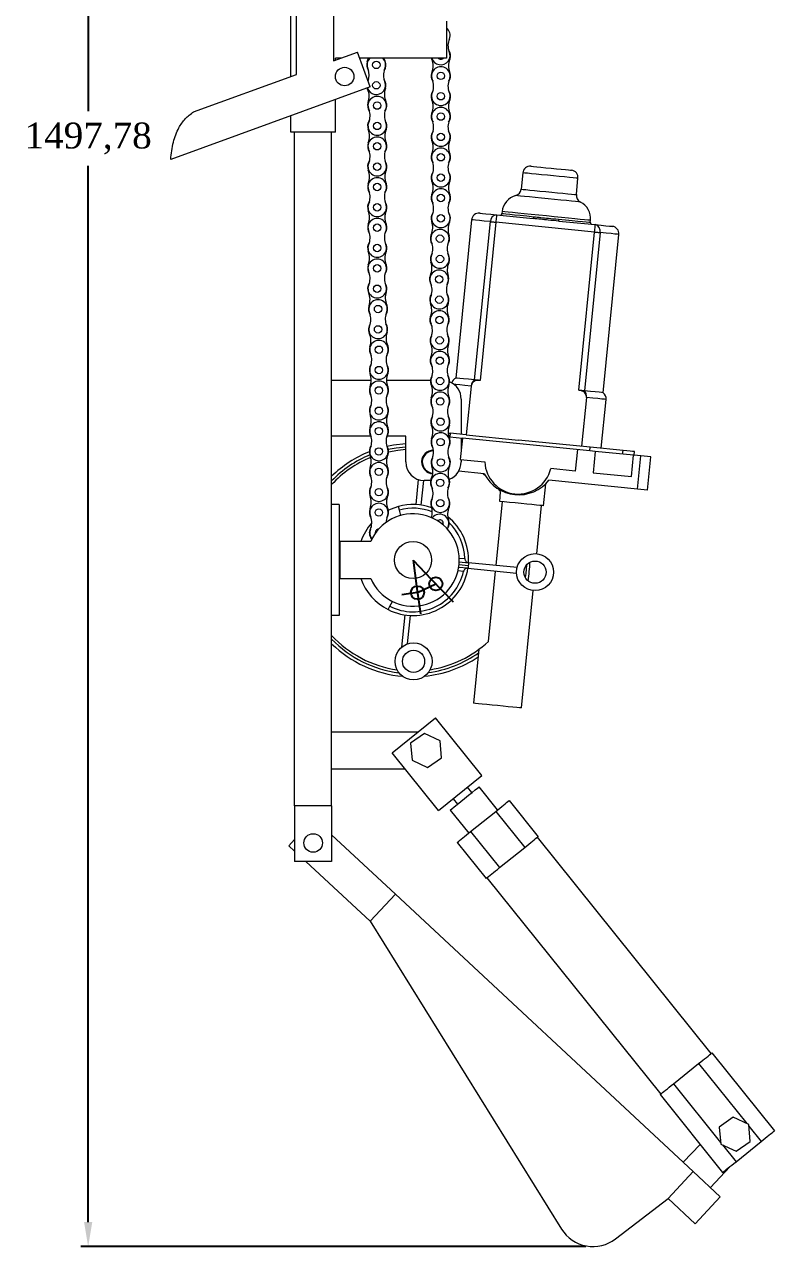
# Model space of a CAD drawing. Header units: millimetres. Extents: x -250 to 3947, y -1468 to 870.
# Drawn here: x 420.9 to 522.3, y 447.9 to 613.1 of the extents above; entities that cross this region are included whole.
import ezdxf

# ---------------------------------------------------------------- set-up
doc = ezdxf.new("R2010")
doc.units = ezdxf.units.MM
doc.header["$PDSIZE"] = -1
doc.linetypes.add('CENTERX2', pattern=[20.32, 12.7, -2.54, 2.54, -2.54])
doc.styles.get("Standard").update_dxf_attribs({"font": 'times_0.ttf'})
doc.dimstyles.new('ISO-25', dxfattribs={"dimtxt": 2.5, "dimasz": 2.5, "dimexe": 1.25, "dimexo": 0.625, "dimtad": 1, "dimtxsty": 'Standard', "dimcen": 2.5, "dimadec": 0, "dimazin": 0, "dimtfac": 1, "dimtmove": 0, "dimatfit": 3, "dimfxl": 1, "dimarcsym": 0})

# ---------------------------------------------------------------- blocks, each defined once
blk = doc.blocks.new('*D8')
at = {"color": 0, "lineweight": -2}
for p, q in [((456.42, 747.41), (428.51, 747.41)), ((429.51, 744.11), (429.51, 601.34)), ((429.51, 451.16), (429.51, 593.93)), ((496.75, 447.86), (428.51, 447.86))]:
    blk.add_line(p, q, dxfattribs=at)
at = {"color": 0}
for points in [[(428.96, 744.11), (430.06, 744.11), (429.51, 747.41)], [(428.96, 451.16), (430.06, 451.16), (429.51, 447.86)]]:
    blk.add_solid(points, dxfattribs=at)
at = {"layer": 'Defpoints', "color": 0}
for p in [(429.51, 747.41), (457.42, 747.41), (497.75, 447.86)]:
    blk.add_point(p, dxfattribs=at)
at = {"color": 0, "insert": (429.51, 597.63), "char_height": 3.5, "attachment_point": 5}
blk.add_mtext('1497,78', dxfattribs=at)

msp = doc.modelspace()

# ---------------------------------------------------------------- linework, layer by layer
at = {"color": 7, "linetype": 'Continuous', "lineweight": 15}
for p, q in [((456.9154, 606.0334), (456.9154, 623.5118)), ((457.6654, 606.3064), (457.6654, 618.8064)), ((462.6654, 618.8064), (462.6654, 608.1263)), ((477.9154, 613.5118), (477.9154, 608.5118)), ((462.6654, 608.1263), (465.9271, 609.3134)), ((463.7246, 608.5118), (462.9154, 608.5118)), ((462.9154, 608.2173), (462.9154, 608.5118)), ((467.6372, 604.615), (465.9271, 609.3134)), ((477.9154, 608.5118), (466.2189, 608.5118)), ((475.961, 608.3585), (475.91, 608.5118)), ((443.7454, 601.2399), (457.6654, 606.3064)), ((467.4003, 605.5893), (467.3252, 605.4722)), ((467.6372, 604.615), (440.6654, 594.798)), ((467.2093, 604.4592), (467.2712, 604.2932)), ((462.9154, 598.5118), (462.9154, 602.8964)), ((456.9154, 598.5118), (456.9154, 600.7125)), ((462.9154, 598.5118), (456.9154, 598.5118)), ((457.4154, 507.4115), (457.4154, 598.5118)), ((462.4154, 507.4115), (462.4154, 598.5118)), ((488.2373, 592.9958), (488.0175, 590.7885)), ((495.4805, 590.0451), (495.7004, 592.2525)), ((481.3243, 586.6497), (479.1935, 565.2556)), ((484.699, 587.3186), (489.6328, 586.8272)), ((485.4545, 587.7584), (485.4285, 587.4971)), ((493.1156, 586.4803), (498.0494, 585.9889)), ((497.3694, 586.3078), (497.3955, 586.5691)), ((481.7273, 565.0032), (483.8582, 586.3974)), ((484.5999, 586.3235), (482.469, 564.9293)), ((497.9503, 584.9938), (484.5999, 586.3235)), ((495.8194, 563.5996), (497.9503, 584.9938)), ((498.692, 584.9199), (496.5611, 563.5258)), ((499.095, 563.2734), (501.2259, 584.6675)), ((467.7676, 564.9115), (462.4154, 564.9115)), ((475.7623, 564.9115), (469.8349, 564.9115)), ((481.2707, 564.1784), (480.6132, 557.5771)), ((479.9154, 562.4115), (479.9154, 557.6466)), ((496.8461, 562.6271), (496.1886, 556.0258)), ((498.8492, 555.7608), (499.5067, 562.3621)), ((467.6905, 557.4115), (462.4154, 557.4115)), ((472.4154, 557.4115), (469.912, 557.4115)), ((472.4154, 553.9115), (472.4154, 557.4115)), ((478.4502, 557.7925), (478.4007, 557.295)), ((478.4007, 557.295), (480.0841, 557.1273)), ((480.6127, 557.5771), (478.4502, 557.7925)), ((480.0841, 557.1273), (479.7964, 554.2385)), ((479.9154, 557.1441), (479.9154, 555.4335)), ((487.8539, 556.3534), (480.0841, 557.1273)), ((480.6132, 557.5771), (487.6547, 556.8757)), ((497.3567, 555.9094), (487.6547, 556.8757)), ((497.3072, 555.4119), (487.8539, 556.3534)), ((495.6238, 555.5795), (495.3361, 552.6908)), ((497.3072, 555.4119), (497.3567, 555.9094)), ((498.0453, 555.3383), (497.3072, 555.4119)), ((501.7859, 555.4683), (497.3567, 555.9094)), ((498.0453, 555.3383), (497.7576, 552.4496)), ((503.2153, 554.8234), (498.0453, 555.3383)), ((501.7363, 554.9707), (501.7859, 555.4683)), ((503.2775, 554.8172), (503.327, 555.3148)), ((479.7964, 554.2385), (483.1104, 553.9084)), ((479.9154, 554.2267), (479.9154, 553.9115)), ((502.9276, 551.9346), (503.2153, 554.8234)), ((504.1745, 554.7279), (503.2775, 554.8172)), ((503.7285, 550.25), (504.1745, 554.7279)), ((503.7565, 550.2472), (504.2025, 554.7251)), ((504.2025, 554.7251), (504.1745, 554.7279)), ((505.554, 554.5905), (504.2025, 554.7251)), ((505.108, 550.1126), (505.554, 554.5905)), ((483.0337, 552.3113), (479.577, 552.6556)), ((495.3361, 552.6908), (492.022, 553.0208)), ((497.7576, 552.4496), (502.9276, 551.9346)), ((474.1224, 551.5406), (473.7846, 548.1498)), ((474.5309, 548.0754), (474.8633, 551.4121)), ((475.8076, 551.4115), (474.9154, 551.4115)), ((491.0412, 547.9964), (491.3354, 550.9499)), ((503.7285, 550.25), (491.7822, 551.4399)), ((503.7565, 550.2472), (503.7285, 550.25)), ((505.108, 550.1126), (503.7565, 550.2472)), ((484.6324, 539.9185), (485.492, 548.5491)), ((485.121, 548.5861), (485.2495, 549.8759)), ((463.4154, 548.1589), (462.4154, 548.1589)), ((463.4154, 548.1589), (463.4154, 533.1589)), ((471.5754, 547.4127), (471.444, 547.8951)), ((471.7726, 546.6891), (471.5754, 547.4127)), ((490.1434, 541.5051), (490.7924, 548.0211)), ((467.6872, 543.1589), (463.4986, 543.1589)), ((463.4986, 543.1589), (463.4986, 538.1589)), ((479.6606, 540.4137), (480.9063, 540.2896)), ((487.4733, 539.6356), (480.9063, 540.2896)), ((480.8319, 539.5433), (479.5862, 539.6674)), ((479.6346, 540.0394), (480.8785, 539.9155)), ((480.8319, 539.5433), (487.3989, 538.8892)), ((483.6102, 529.6559), (484.5581, 539.1722)), ((463.4986, 538.1589), (467.6872, 538.1589)), ((488.0669, 520.6566), (489.6479, 536.5297)), ((470.0554, 533.9536), (470.2794, 534.4006)), ((470.2794, 534.4006), (470.6154, 535.0711)), ((463.4154, 533.1589), (462.4154, 533.1589)), ((472.2998, 533.2423), (471.864, 528.8671)), ((472.6632, 529.3228), (473.0461, 533.168)), ((482.3251, 528.5917), (481.5989, 521.3008)), ((470.6052, 514.6071), (476.4507, 519.3061)), ((482.716, 511.5121), (476.4507, 519.3061)), ((462.4154, 517.4115), (474.0939, 517.4115)), ((474.9732, 517.2124), (473.08, 515.8898)), ((477.0651, 516.2341), (474.9732, 517.2124)), ((473.08, 515.8898), (473.2787, 513.589)), ((477.2639, 513.9332), (477.0651, 516.2341)), ((476.8705, 506.8131), (470.6052, 514.6071)), ((475.3706, 512.6107), (477.2639, 513.9332)), ((462.4154, 512.4115), (472.3702, 512.4115)), ((473.2787, 513.589), (475.3706, 512.6107)), ((476.8705, 506.8131), (482.716, 511.5121)), ((481.3562, 509.2134), (480.7675, 509.9458)), ((484.8365, 506.8789), (482.3304, 509.9965)), ((462.4154, 507.4115), (457.4154, 507.4115)), ((457.4154, 507.4115), (457.4154, 499.9115)), ((462.4154, 507.4115), (462.4154, 499.9115)), ((478.819, 508.3794), (479.4077, 507.6471)), ((486.3953, 508.132), (490.3111, 503.2607)), ((478.4334, 506.8639), (480.9395, 503.7463)), ((481.1894, 503.9472), (484.5867, 506.6781)), ((484.5867, 506.6781), (488.5025, 501.8068)), ((481.1894, 503.9472), (485.1052, 499.0759)), ((457.4154, 502.8747), (456.6417, 502.044)), ((462.4154, 503.4995), (471.0264, 495.4804)), ((479.3807, 502.4932), (483.2965, 497.622)), ((513.7084, 473.9549), (490.2137, 503.1824)), ((456.6417, 502.044), (457.4154, 501.3235)), ((485.1052, 499.0759), (488.5025, 501.8068)), ((462.4154, 499.9115), (457.4154, 499.9115)), ((458.9316, 499.9115), (467.6189, 491.8214)), ((483.3939, 497.7003), (506.8887, 468.4728)), ((471.0264, 495.4804), (467.6189, 491.8214)), ((511.2761, 457.9975), (471.0264, 495.4804)), ((467.6189, 491.8214), (493.4812, 450.2164)), ((508.5999, 469.8483), (511.9972, 472.5793)), ((511.9972, 472.5793), (518.5139, 464.4726)), ((513.8058, 474.0332), (522.2639, 463.5113)), ((508.5999, 469.8483), (514.9646, 461.9306)), ((506.7912, 468.3945), (515.2493, 457.8726)), ((516.6783, 465.331), (514.7851, 464.0084)), ((518.7703, 464.3526), (516.6783, 465.331)), ((518.969, 462.0518), (518.7703, 464.3526)), ((514.7851, 464.0084), (514.9838, 461.7076)), ((518.7895, 464.1296), (520.4553, 462.0574)), ((512.1956, 461.6714), (509.9362, 459.2453)), ((514.9838, 461.7076), (517.0758, 460.7293)), ((515.2402, 461.5877), (517.058, 459.3264)), ((517.058, 459.3264), (520.4553, 462.0574)), ((517.0758, 460.7293), (518.969, 462.0518)), ((511.2761, 457.9975), (507.8686, 454.3385)), ((514.9352, 454.59), (511.2761, 457.9975)), ((516.2074, 458.6427), (513.5953, 455.8378)), ((500.7727, 448.8902), (507.8686, 454.3385)), ((511.5276, 450.9309), (507.8686, 454.3385)), ((514.9352, 454.59), (511.5276, 450.9309))]:
    msp.add_line(p, q, dxfattribs=at)
at = {"color": 7, "linetype": 'CENTERX2'}
for p, q in [((473.4154, 540.6589), (473.8936, 537.1376)), ((473.4154, 540.6589), (475.872, 538.0912)), ((473.8936, 537.1376), (474.403, 533.3863)), ((474.0147, 536.2458), (476.4941, 537.4409)), ((475.872, 538.0912), (478.8156, 535.0144)), ((474.0147, 536.2458), (471.8839, 535.9565))]:
    msp.add_line(p, q, dxfattribs=at)
at = {"color": 8, "linetype": 'Continuous', "lineweight": 15}
for p, q in [((479.6601, 540.9162), (480.413, 540.8412)), ((480.2396, 539.0999), (479.4866, 539.1748))]:
    msp.add_line(p, q, dxfattribs=at)
at = {"color": 7, "linetype": 'Continuous', "lineweight": 15, "flags": 128}
for points in [[(469.6395, 608.1163), (469.5556, 608.3278), (469.5009, 608.5118)], [(489.3315, 593.8918), (489.4248, 593.8825), (489.6981, 593.8553), (490.133, 593.812), (490.6997, 593.7555), (491.3597, 593.6898), (492.068, 593.6193), (492.7762, 593.5487), (493.4362, 593.483), (494.0029, 593.4265), (494.4378, 593.3832), (494.7112, 593.356), (494.8044, 593.3467)], [(482.4185, 587.5457), (482.5137, 587.5362), (482.7973, 587.508), (483.2633, 587.4616), (483.9017, 587.398), (484.699, 587.3186)], [(484.699, 587.3186), (484.6971, 587.2994), (484.6915, 587.2428), (484.6823, 587.1509), (484.67, 587.0271), (484.655, 586.8763), (484.6378, 586.7043), (484.6193, 586.5176), (484.5999, 586.3235)], [(489.6328, 586.8272), (489.6469, 586.8306), (489.6614, 586.8434), (489.6757, 586.8652), (489.6893, 586.8951), (489.7017, 586.9319), (489.7125, 586.9743), (489.7211, 587.0206), (489.7273, 587.069)], [(493.0707, 586.736), (493.0672, 586.6873), (493.0665, 586.6403), (493.0687, 586.5966), (493.0736, 586.558), (493.0811, 586.526), (493.0908, 586.5019), (493.1025, 586.4864), (493.1156, 586.4803)], [(483.8582, 586.3974), (483.9319, 586.39), (484.013, 586.3819), (484.1006, 586.3732), (484.1937, 586.364), (484.2912, 586.3542), (484.3922, 586.3442), (484.4955, 586.3339), (484.5999, 586.3235)], [(497.9503, 584.9938), (497.9696, 585.1879), (497.9882, 585.3746), (498.0053, 585.5466), (498.0204, 585.6974), (498.0327, 585.8211), (498.0418, 585.9131), (498.0475, 585.9697), (498.0494, 585.9889)], [(497.9503, 584.9938), (498.0547, 584.9834), (498.158, 584.9731), (498.2589, 584.963), (498.3565, 584.9533), (498.4496, 584.9441), (498.5372, 584.9353), (498.6182, 584.9272), (498.692, 584.9199)], [(498.0494, 585.9889), (498.8467, 585.9094), (499.4851, 585.8459), (499.9511, 585.7995), (500.2347, 585.7712), (500.3299, 585.7617)], [(481.7273, 565.0032), (480.915, 565.0841), (480.2472, 565.1506), (479.7358, 565.2016), (479.3899, 565.236), (479.2153, 565.2534), (479.1935, 565.2556)], [(482.469, 564.9293), (482.3646, 564.9397), (482.2613, 564.95), (482.1604, 564.9601), (482.0628, 564.9698), (481.9697, 564.9791), (481.8821, 564.9878), (481.8011, 564.9959), (481.7273, 565.0032)], [(496.5611, 563.5258), (496.4874, 563.5331), (496.4063, 563.5412), (496.3187, 563.5499), (496.2256, 563.5592), (496.1281, 563.5689), (496.0271, 563.5789), (495.9238, 563.5892), (495.8194, 563.5996)], [(499.095, 563.2734), (499.0731, 563.2756), (498.8986, 563.293), (498.5526, 563.3274), (498.0412, 563.3783), (497.3735, 563.4448), (496.5611, 563.5258)], [(478.1634, 557.8211), (478.1738, 557.82), (478.2599, 557.8115), (478.3532, 557.8022), (478.4502, 557.7925)], [(478.4007, 557.295), (478.3036, 557.3046), (478.261, 557.3089)], [(469.891, 556.0459), (470.7522, 556.2181), (472.4154, 556.4127)], [(470.0653, 555.6409), (471.1092, 555.8366), (472.4154, 555.9783)], [(470.1003, 555.288), (471.3734, 555.5192), (472.4154, 555.6255)], [(503.327, 555.3148), (503.2745, 555.32), (503.0752, 555.3398), (502.7422, 555.373), (502.3011, 555.4169), (501.7859, 555.4683)], [(491.0412, 547.9964), (491.031, 547.9974), (490.8822, 548.0122), (490.5628, 548.044), (490.0894, 548.0912), (489.4861, 548.1513), (488.784, 548.2212), (488.0191, 548.2974), (487.2304, 548.3759), (486.4587, 548.4528), (485.7433, 548.5241), (485.121, 548.5861)], [(471.444, 547.8951), (470.3113, 547.4863), (470.0237, 547.3482)], [(476.6831, 545.9866), (476.7951, 546.0577), (476.9848, 546.1035)], [(467.6839, 543.6726), (467.7907, 543.4716), (467.8115, 543.4263)], [(478.0727, 544.8268), (478.0826, 544.8725), (478.1405, 545.0814)], [(488.7527, 539.9889), (488.6608, 538.8533), (488.5836, 538.2905)], [(484.8329, 520.9787), (484.0871, 521.0529), (483.3815, 521.1232), (482.7541, 521.1857), (482.2388, 521.237), (481.8634, 521.2744), (481.648, 521.2959), (481.5989, 521.3008)], [(488.0669, 520.6566), (488.0178, 520.6615), (487.8024, 520.6829), (487.427, 520.7203), (486.9117, 520.7716), (486.2843, 520.8341), (485.5787, 520.9044), (484.8329, 520.9787)], [(480.3819, 508.4302), (480.9076, 508.8528), (481.3943, 509.2441), (481.806, 509.5749), (482.112, 509.8209), (482.2897, 509.9638), (482.3304, 509.9965)], [(478.4334, 506.8639), (478.4742, 506.8967), (478.6519, 507.0395), (478.9579, 507.2855), (479.3695, 507.6164), (479.8562, 508.0076), (480.3819, 508.4302)], [(484.5867, 506.6781), (484.8736, 506.9087), (485.1467, 507.1282), (485.4039, 507.335), (485.6436, 507.5277), (485.8641, 507.705), (486.0638, 507.8654), (486.2413, 508.0081), (486.3953, 508.132)], [(479.3807, 502.4932), (479.5348, 502.6171), (479.7123, 502.7598), (479.912, 502.9203), (480.1324, 503.0975), (480.3721, 503.2902), (480.6294, 503.497), (480.9025, 503.7165), (481.1894, 503.9472)], [(488.5025, 501.8068), (488.7894, 502.0375), (489.0624, 502.257), (489.3197, 502.4638), (489.5594, 502.6565), (489.7799, 502.8337), (489.9796, 502.9942), (490.157, 503.1369), (490.3111, 503.2607)], [(483.2965, 497.622), (483.4506, 497.7459), (483.6281, 497.8885), (483.8278, 498.0491), (484.0482, 498.2263), (484.2879, 498.4189), (484.5452, 498.6258), (484.8182, 498.8453), (485.1052, 499.0759)], [(511.9972, 472.5793), (512.2841, 472.81), (512.5572, 473.0294), (512.8144, 473.2362), (513.0541, 473.4289), (513.2746, 473.6062), (513.4743, 473.7667), (513.6518, 473.9093), (513.8058, 474.0332)], [(506.7912, 468.3945), (506.9453, 468.5183), (507.1228, 468.661), (507.3225, 468.8215), (507.5429, 468.9987), (507.7826, 469.1914), (508.0399, 469.3982), (508.313, 469.6177), (508.5999, 469.8483)], [(520.4553, 462.0574), (520.7422, 462.288), (521.0153, 462.5075), (521.2725, 462.7143), (521.5122, 462.907), (521.7327, 463.0842), (521.9323, 463.2447), (522.1099, 463.3874), (522.2639, 463.5113)], [(515.2493, 457.8726), (515.4034, 457.9964), (515.5809, 458.1391), (515.7806, 458.2996), (516.001, 458.4768), (516.2407, 458.6695), (516.498, 458.8763), (516.771, 459.0958), (517.058, 459.3264)]]:
    msp.add_lwpolyline(points, dxfattribs=at)
at = {"color": 8, "linetype": 'Continuous', "lineweight": 15, "flags": 128}
for points in [[(495.7004, 592.2525), (495.6512, 592.2574), (495.4354, 592.2789), (495.0574, 592.3166), (494.535, 592.3686), (493.8927, 592.4326), (493.1604, 592.5055), (492.3723, 592.584), (491.5654, 592.6644), (490.7774, 592.7428), (490.0451, 592.8158), (489.4027, 592.8798), (488.8803, 592.9318), (488.5024, 592.9694), (488.2865, 592.9909), (488.2373, 592.9958)], [(491.6564, 589.4873), (490.7765, 589.575), (489.9326, 589.659), (489.1593, 589.7361), (488.4882, 589.8029), (487.9468, 589.8568), (487.5573, 589.8956), (487.3356, 589.9177), (487.2852, 589.9227)], [(488.0175, 590.7885), (488.0666, 590.7836), (488.2825, 590.7621), (488.6605, 590.7244), (489.1828, 590.6724), (489.8252, 590.6084), (490.5575, 590.5355), (491.3456, 590.457), (492.1525, 590.3766), (492.9405, 590.2981), (493.6728, 590.2252), (494.3152, 590.1612), (494.8376, 590.1092), (495.2155, 590.0715), (495.4314, 590.05), (495.4805, 590.0451)], [(496.0277, 589.052), (495.9773, 589.057), (495.7556, 589.0791), (495.3661, 589.1179), (494.8247, 589.1718), (494.1536, 589.2386), (493.3803, 589.3156), (492.5364, 589.3997), (491.6564, 589.4873)], [(483.8582, 586.3974), (483.0458, 586.4783), (482.3781, 586.5448), (481.8667, 586.5957), (481.5207, 586.6302), (481.3462, 586.6476), (481.3243, 586.6497)], [(485.4285, 587.4971), (485.4505, 587.495), (485.6252, 587.4776), (485.9696, 587.4433), (486.4734, 587.3931), (487.1219, 587.3285), (487.896, 587.2514), (488.7731, 587.164), (489.7273, 587.069)], [(497.3955, 586.5691), (497.3048, 586.5781), (497.0354, 586.6049), (496.5956, 586.6487), (495.9986, 586.7082), (495.2627, 586.7815), (494.4102, 586.8664), (493.467, 586.9603), (492.4618, 587.0605), (491.425, 587.1637), (490.3882, 587.267), (489.383, 587.3671), (488.4398, 587.4611), (487.5873, 587.546), (486.8514, 587.6193), (486.2544, 587.6787), (485.8146, 587.7225), (485.5452, 587.7493), (485.4545, 587.7584), (485.4545, 587.7584)], [(493.0707, 586.736), (494.0249, 586.6409), (494.9019, 586.5536), (495.6761, 586.4765), (496.3246, 586.4119), (496.8284, 586.3617), (497.1727, 586.3274), (497.3475, 586.31), (497.3694, 586.3078)], [(501.2259, 584.6675), (501.204, 584.6697), (501.0294, 584.6871), (500.6835, 584.7215), (500.1721, 584.7725), (499.5044, 584.839), (498.692, 584.9199)], [(481.2707, 564.1784), (480.4177, 564.2634), (479.7165, 564.3332), (479.1796, 564.3867), (478.9131, 564.4132)], [(499.5067, 562.3621), (499.4837, 562.3644), (499.3004, 562.3826), (498.9372, 562.4188), (498.4002, 562.4723), (497.6991, 562.5421), (496.8461, 562.6271)]]:
    msp.add_lwpolyline(points, dxfattribs=at)
at = {"color": 7, "linetype": 'Continuous', "lineweight": 15}
for centre, radius in [((468.4554, 607.5797), 0.5), ((464.1654, 606.0118), 1.25), ((477.1666, 606.0949), 0.5), ((468.4554, 604.8297), 0.5), ((477.1666, 603.3449), 0.5), ((468.5707, 602.0822), 0.5), ((468.5707, 599.3322), 0.5), ((477.1666, 600.5949), 0.5), ((477.1666, 597.8449), 0.5), ((468.5707, 596.5822), 0.5), ((477.1666, 595.0949), 0.5), ((468.5707, 593.8322), 0.5), ((468.5707, 591.0822), 0.5), ((477.1666, 592.3449), 0.5), ((477.1666, 589.5949), 0.5), ((468.5707, 588.3322), 0.5), ((477.1666, 586.8449), 0.5), ((468.5707, 585.5822), 0.5), ((468.5707, 582.8322), 0.5), ((477.0513, 584.0974), 0.5), ((477.0513, 581.3474), 0.5), ((468.5707, 580.0822), 0.5), ((476.936, 578.5998), 0.5), ((468.5707, 577.3322), 0.5), ((468.686, 574.5846), 0.5), ((476.961, 575.8499), 0.5), ((476.9859, 573.1), 0.5), ((468.686, 571.8346), 0.5), ((477.0109, 570.3501), 0.5), ((468.8013, 569.087), 0.5), ((468.8013, 566.337), 0.5), ((477.0359, 567.6002), 0.5), ((477.0608, 564.8503), 0.5), ((468.8013, 563.587), 0.5), ((477.0858, 562.1005), 0.5), ((468.8013, 560.837), 0.5), ((468.8013, 558.087), 0.5), ((477.1108, 559.3506), 0.5), ((477.1357, 556.6007), 0.5), ((468.8013, 555.337), 0.5), ((477.1607, 553.8508), 0.5), ((468.8013, 552.587), 0.5), ((468.8013, 549.837), 0.5), ((477.0703, 551.1023), 0.5), ((477.0953, 548.3524), 0.5), ((468.8013, 547.087), 0.5), ((473.4154, 540.6589), 2.5078), ((489.8957, 539.0174), 2.5), ((489.8957, 539.0174), 1.5), ((473.481, 526.9604), 2.5), ((473.481, 526.9604), 1.5), ((459.9154, 502.4115), 1.25)]:
    msp.add_circle(centre, radius, dxfattribs=at)
at = {"color": 7, "linetype": 'Continuous'}
for centre in [(474.0147, 536.2458), (476.4941, 537.4409)]:
    msp.add_circle(centre, 0.9, dxfattribs=at)
at = {"color": 7, "linetype": 'Continuous', "lineweight": 15}
for centre, radius, start, end in [((477.1666, 611.5949), 1.25, 336.98112, 53.200932), ((480.4186, 610.2133), 2.2833, 156.98112, 200.524828), ((477.1666, 608.8449), 1.3, 338.028234, 36.198881), ((468.4554, 607.5797), 1.3, 160.431153, 216.198881), ((468.4554, 607.5797), 1.25, 131.787592, 207.015218), ((464.9926, 608.8106), 2.375, 340.431153, 352.770573), ((468.4554, 607.5797), 1.25, 332.984782, 48.212408), ((468.4554, 607.5797), 1.3, 323.801119, 24.374685), ((473.7585, 607.4699), 2.375, 338.028234, 21.971766), ((477.1666, 608.8449), 1.25, 195.458415, 27.015218), ((477.1666, 608.8449), 0.5, 221.785769, 270), ((477.1666, 608.8449), 0.5, 270, 318.214231), ((480.5747, 607.4699), 2.375, 158.028234, 201.971766), ((465.2034, 606.2114), 2.2833, 339.685868, 20.524828), ((471.7074, 606.2114), 2.2833, 159.475172, 203.01888), ((477.1666, 606.0949), 1.3, 158.028234, 215.749399), ((477.1666, 606.0949), 1.25, 336.98112, 203.01888), ((477.1666, 606.0949), 1.3, 324.250601, 21.971766), ((468.4554, 604.8297), 1.25, 196.422234, 23.01888), ((468.4554, 604.8297), 1.3, 340.431153, 35.749399), ((473.9146, 604.7133), 2.2833, 339.475172, 23.01888), ((480.4186, 604.7133), 2.2833, 156.98112, 200.524828), ((465.1079, 603.3131), 2.375, 340.431153, 24.374685), ((468.5707, 602.0822), 1.25, 332.984782, 207.015218), ((471.9181, 603.5988), 2.375, 160.431153, 204.374685), ((477.1666, 603.3449), 1.3, 143.801119, 201.971766), ((477.1666, 603.3449), 1.25, 152.984782, 27.015218), ((477.1666, 603.3449), 1.3, 338.028234, 36.198882), ((468.5707, 602.0822), 1.3, 160.431153, 216.198881), ((465.3187, 600.7138), 2.2833, 336.98112, 20.524828), ((471.8227, 600.7138), 2.2833, 159.475172, 203.01888), ((468.5707, 602.0822), 1.3, 323.801118, 24.374685), ((477.1666, 600.5949), 1.25, 336.98112, 203.01888), ((473.7585, 601.9699), 2.375, 338.028234, 21.971766), ((480.5747, 601.9699), 2.375, 158.028234, 201.971766), ((468.5707, 599.3322), 1.3, 144.250601, 201.971766), ((468.5707, 599.3322), 1.25, 156.98112, 23.01888), ((468.5707, 599.3322), 1.3, 338.028234, 35.749399), ((477.1666, 600.5949), 1.3, 158.028234, 215.749399), ((473.9146, 599.2133), 2.2833, 339.475172, 23.01888), ((480.4186, 599.2133), 2.2833, 156.98112, 200.524828), ((477.1666, 600.5949), 1.3, 324.250601, 21.971766), ((465.1626, 597.9572), 2.375, 338.028234, 21.971766), ((471.9787, 597.9572), 2.375, 158.028234, 201.971766), ((477.1666, 597.8449), 1.3, 143.801119, 201.971766), ((477.1666, 597.8449), 1.25, 152.984782, 27.015218), ((477.1666, 597.8449), 1.3, 338.028234, 36.198881), ((468.5707, 596.5822), 1.3, 158.028234, 216.198881), ((468.5707, 596.5822), 1.25, 332.984782, 207.015218), ((468.5707, 596.5822), 1.3, 323.801119, 21.971766), ((473.7585, 596.4699), 2.375, 338.028234, 21.971766), ((480.5747, 596.4699), 2.375, 158.028234, 201.971766), ((465.3187, 595.2138), 2.2833, 336.98112, 20.524828), ((471.8227, 595.2138), 2.2833, 159.475172, 203.01888), ((477.1666, 595.0949), 1.3, 158.028234, 215.749399), ((477.1666, 595.0949), 1.25, 336.98112, 203.01888), ((477.1666, 595.0949), 1.3, 324.250601, 21.971766), ((468.5707, 593.8322), 1.3, 144.250601, 201.971766), ((468.5707, 593.8322), 1.25, 156.98112, 23.01888), ((465.1626, 592.4572), 2.375, 338.028234, 21.971766), ((471.9787, 592.4572), 2.375, 158.028234, 201.971766), ((468.5707, 593.8322), 1.3, 338.028234, 35.749399), ((477.1666, 592.3449), 1.3, 143.801119, 201.971766), ((473.9146, 593.7133), 2.2833, 339.475172, 23.01888), ((480.4186, 593.7133), 2.2833, 156.98112, 200.524828), ((477.1666, 592.3449), 1.3, 338.028234, 36.198881), ((489.2324, 592.8967), 1, 84.312033, 174.312033), ((494.7053, 592.3516), 1, 354.312033, 84.312033), ((468.5707, 591.0822), 1.3, 158.028234, 216.198882), ((468.5707, 591.0822), 1.25, 332.984782, 207.015218), ((468.5707, 591.0822), 1.3, 323.801119, 21.971766), ((477.1666, 592.3449), 1.25, 152.984782, 27.015218), ((473.7585, 590.9699), 2.375, 338.028234, 21.971766), ((480.5747, 590.9699), 2.375, 158.028234, 201.971766), ((465.3187, 589.7138), 2.2833, 336.98112, 20.524828), ((471.8227, 589.7138), 2.2833, 159.475172, 203.01888), ((477.1666, 589.5949), 1.3, 158.028234, 215.749399), ((477.1666, 589.5949), 1.25, 336.98112, 203.01888), ((477.1666, 589.5949), 1.3, 324.250601, 21.971766), ((487.9422, 587.5106), 2.5, 105.236865, 174.312033), ((487.0224, 590.8876), 1, 285.236865, 354.312033), ((496.4756, 589.946), 1, 174.312033, 243.3872), ((468.5707, 588.3322), 1.3, 144.250602, 201.971766), ((468.5707, 588.3322), 1.25, 156.98112, 23.01888), ((468.5707, 588.3322), 1.3, 338.028234, 35.749399), ((473.9146, 588.2133), 2.2833, 339.475172, 23.01888), ((480.4186, 588.2133), 2.2833, 156.98112, 200.524828), ((494.9078, 586.8168), 2.5, 354.312033, 63.3872), ((468.5707, 585.5822), 1.25, 332.984782, 207.015218), ((465.1626, 586.9572), 2.375, 338.028234, 21.971766), ((471.9787, 586.9572), 2.375, 158.028234, 201.971766), ((477.1666, 586.8449), 1.3, 143.801119, 199.568847), ((477.1666, 586.8449), 1.25, 152.984782, 27.015218), ((477.1666, 586.8449), 1.3, 335.625315, 36.198881), ((482.3194, 586.5506), 1, 84.312033, 174.312033), ((484.7593, 586.4193), 0.9013, 93.831571, 181.394038), ((485.1798, 587.5219), 0.25, 264.312033, 354.312033), ((468.5707, 585.5822), 1.3, 158.028234, 216.198881), ((465.3187, 584.2138), 2.2833, 336.98112, 20.524828), ((471.8227, 584.2138), 2.2833, 159.475172, 203.01888), ((468.5707, 585.5822), 1.3, 323.801119, 21.971766), ((477.0513, 584.0974), 1.25, 336.98112, 203.01888), ((473.7039, 585.614), 2.375, 335.625315, 19.568847), ((480.514, 585.3283), 2.375, 155.625315, 199.568847), ((497.6182, 586.283), 0.25, 174.312033, 264.312033), ((497.8129, 585.1191), 0.9013, 347.231881, 74.790607), ((500.2308, 584.7666), 1, 354.312033, 84.312033), ((468.5707, 582.8322), 1.3, 144.250601, 201.971766), ((468.5707, 582.8322), 1.25, 156.98112, 23.01888), ((468.5707, 582.8322), 1.3, 338.028234, 35.749399), ((477.0513, 584.0974), 1.3, 155.625315, 215.749399), ((473.7993, 582.7157), 2.2833, 339.475172, 23.01888), ((480.3033, 582.7157), 2.2833, 156.98112, 200.524828), ((477.0513, 584.0974), 1.3, 324.250601, 19.568847), ((465.1626, 581.4572), 2.375, 338.028234, 21.971766), ((471.9787, 581.4572), 2.375, 158.028234, 201.971766), ((477.0513, 581.3474), 1.3, 143.801119, 199.568847), ((477.0513, 581.3474), 1.25, 152.984782, 27.015218), ((477.0513, 581.3474), 1.3, 335.625315, 36.198881), ((468.5707, 580.0822), 1.3, 158.028234, 216.198881), ((468.5707, 580.0822), 1.25, 332.984782, 207.015218), ((468.5707, 580.0822), 1.3, 323.801119, 21.971766), ((476.936, 578.5998), 1.25, 337.501207, 203.538966), ((473.5886, 580.1165), 2.375, 335.625315, 19.568847), ((480.3987, 579.8307), 2.375, 155.625315, 199.568847), ((465.3187, 578.7138), 2.2833, 336.98112, 20.524828), ((471.8227, 578.7138), 2.2833, 159.475172, 203.01888), ((476.936, 578.5998), 1.3, 155.625315, 216.269486), ((476.936, 578.5998), 1.3, 324.770688, 19.568847), ((468.5707, 577.3322), 1.3, 144.250601, 204.374685), ((468.5707, 577.3322), 1.25, 156.98112, 23.01888), ((465.2232, 575.8155), 2.375, 340.431153, 24.374685), ((468.5707, 577.3322), 1.3, 340.431153, 35.749398), ((472.0334, 576.1013), 2.375, 160.431153, 204.374685), ((476.961, 575.8499), 1.3, 144.321206, 202.491853), ((473.6967, 577.1887), 2.2833, 339.995259, 23.538966), ((480.2004, 577.2477), 2.2833, 157.501207, 201.044915), ((476.961, 575.8499), 1.3, 338.54832, 36.718968), ((468.686, 574.5846), 1.3, 160.431153, 216.198881), ((468.686, 574.5846), 1.25, 332.984782, 207.015218), ((468.686, 574.5846), 1.3, 323.801118, 24.374685), ((476.961, 575.8499), 1.25, 153.504869, 27.535305), ((473.5655, 574.444), 2.375, 338.54832, 22.491853), ((480.3814, 574.5059), 2.375, 158.54832, 202.491853), ((465.434, 573.2162), 2.2833, 336.98112, 20.524828), ((471.938, 573.2162), 2.2833, 159.475172, 203.01888), ((476.9859, 573.1), 1.3, 158.54832, 216.269486), ((476.9859, 573.1), 1.25, 337.501207, 203.538966), ((476.9859, 573.1), 1.3, 324.770688, 22.491853), ((468.686, 571.8346), 1.3, 144.250601, 204.374685), ((468.686, 571.8346), 1.25, 156.98112, 23.01888), ((468.686, 571.8346), 1.3, 340.431153, 35.749399), ((473.7466, 571.6889), 2.2833, 339.995259, 23.538966), ((480.2503, 571.7479), 2.2833, 157.501207, 201.044915), ((465.3385, 570.3179), 2.375, 340.431153, 24.374685), ((468.8013, 569.087), 1.25, 332.984782, 207.015218), ((472.1487, 570.6037), 2.375, 160.431153, 204.374685), ((477.0109, 570.3501), 1.3, 144.321205, 202.491853), ((477.0109, 570.3501), 1.25, 153.504869, 27.535305), ((477.0109, 570.3501), 1.3, 338.54832, 36.718968), ((468.8013, 569.087), 1.3, 160.431153, 216.198881), ((465.5493, 567.7186), 2.2833, 336.98112, 20.524828), ((472.0532, 567.7186), 2.2833, 159.475172, 203.01888), ((468.8013, 569.087), 1.3, 323.801119, 24.374685), ((477.0359, 567.6002), 1.25, 337.501207, 203.538966), ((473.6154, 568.9442), 2.375, 338.54832, 22.491853), ((480.4313, 569.0061), 2.375, 158.54832, 202.491853), ((468.8013, 566.337), 1.3, 144.250601, 201.971766), ((468.8013, 566.337), 1.25, 156.98112, 23.01888), ((468.8013, 566.337), 1.3, 338.028234, 35.749399), ((477.0359, 567.6002), 1.3, 158.54832, 216.269485), ((473.7966, 566.1891), 2.2833, 339.995259, 23.538966), ((480.3003, 566.2482), 2.2833, 157.501207, 201.044915), ((477.0359, 567.6002), 1.3, 324.770687, 22.491853), ((465.3932, 564.962), 2.375, 338.028234, 21.971766), ((472.2093, 564.962), 2.375, 158.028234, 201.971766), ((477.0608, 564.8503), 1.3, 144.321206, 202.491853), ((477.0608, 564.8503), 1.25, 153.504869, 27.535305), ((477.0608, 564.8503), 1.3, 338.54832, 36.718969), ((479.6052, 564.3443), 1, 114.312033, 165.600358), ((482.3646, 564.1116), 1.0959, 125.551894, 176.505485), ((468.8013, 563.587), 1.3, 158.028234, 216.198881), ((468.8013, 563.587), 1.25, 332.984782, 207.015218), ((468.8013, 563.587), 1.3, 323.801119, 21.971766), ((477.0858, 562.1005), 1.25, 337.501207, 203.538966), ((473.6654, 563.4445), 2.375, 338.54832, 22.491853), ((480.4812, 563.5063), 2.375, 158.54832, 202.491853), ((477.4154, 562.4115), 2.5, 0, 67.921295), ((495.7604, 562.7773), 1.096, 352.119624, 43.07072), ((465.5493, 562.2186), 2.2833, 336.98112, 20.524828), ((472.0532, 562.2186), 2.2833, 159.475172, 203.01888), ((477.0858, 562.1005), 1.3, 158.54832, 216.269486), ((477.0858, 562.1005), 1.3, 324.770688, 22.491853), ((498.5116, 562.4612), 1, 354.312033, 54.312033), ((468.8013, 560.837), 1.3, 144.250601, 201.971766), ((468.8013, 560.837), 1.25, 156.98112, 23.01888), ((465.3932, 559.462), 2.375, 338.028234, 21.971766), ((472.2093, 559.462), 2.375, 158.028234, 201.971766), ((468.8013, 560.837), 1.3, 338.028234, 35.749398), ((477.1108, 559.3506), 1.3, 144.321206, 202.491853), ((473.8465, 560.6893), 2.2833, 339.995259, 23.538966), ((480.3502, 560.7484), 2.2833, 157.501207, 201.044915), ((477.1108, 559.3506), 1.3, 338.54832, 36.718968), ((468.8013, 558.087), 1.3, 158.028234, 216.198881), ((468.8013, 558.087), 1.25, 332.984782, 207.015218), ((468.8013, 558.087), 1.3, 323.801119, 21.971766), ((477.1108, 559.3506), 1.25, 153.504869, 27.535305), ((473.7153, 557.9447), 2.375, 338.54832, 22.491853), ((480.5312, 558.0066), 2.375, 158.54832, 202.491853), ((465.5493, 556.7186), 2.2833, 336.98112, 20.524828), ((472.0532, 556.7186), 2.2833, 159.475172, 203.01888), ((477.1357, 556.6007), 1.3, 158.54832, 216.269485), ((477.1357, 556.6007), 1.25, 337.501207, 203.538966), ((477.1357, 556.6007), 1.3, 324.770688, 22.491853), ((480.6129, 557.5765), 0.000603, 64.384516, 107.987335), ((473.4154, 540.6589), 15.7855, 112.000297, 134.174136), ((468.8013, 555.337), 1.3, 144.250601, 201.971766), ((468.8013, 555.337), 1.25, 156.98112, 23.01888), ((468.8013, 555.337), 1.3, 338.028234, 35.749399), ((476.1654, 553.9115), 1.5992, 90.298954, 266.526621), ((476.1654, 553.9115), 1.5, 89.86491, 266.65468), ((473.8964, 555.1896), 2.2833, 339.995259, 23.538966), ((480.4001, 555.2486), 2.2833, 157.501207, 201.044915), ((473.4154, 540.6589), 15.352, 112.296852, 135.767979), ((473.4154, 540.6589), 15, 112.397523, 137.166572), ((468.8013, 552.587), 1.25, 332.984782, 207.015218), ((465.3932, 553.962), 2.375, 338.028234, 21.971766), ((472.2093, 553.962), 2.375, 158.028234, 201.971766), ((474.9154, 553.9115), 2.5, 180, 270), ((477.1607, 553.8508), 1.3, 144.321206, 200.088934), ((477.1607, 553.8508), 1.25, 153.504869, 27.535305), ((477.1607, 553.8508), 1.3, 336.145401, 36.718968), ((477.4154, 553.9115), 2.5, 290.343494, 0), ((487.6301, 554.106), 4.524, 182.50221, 346.121855), ((508.98, 612.308), 57.7729, 264.273395, 264.335341), ((468.8013, 552.587), 1.3, 158.028234, 216.198881), ((465.5493, 551.2186), 2.2833, 336.98112, 20.524828), ((472.0532, 551.2186), 2.2833, 159.475172, 203.01888), ((468.8013, 552.587), 1.3, 323.801119, 21.971766), ((477.0703, 551.1023), 1.25, 337.501207, 203.538966), ((473.7093, 552.5885), 2.375, 336.145401, 20.088934), ((480.5217, 552.3646), 2.375, 156.145401, 200.088934), ((473.4154, 540.6589), 15, 49.372722, 51.08985), ((487.6914, 554.7214), 5.2443, 207.359281, 321.264784), ((468.8013, 549.837), 1.3, 144.250602, 201.971766), ((468.8013, 549.837), 1.25, 156.98112, 23.01888), ((468.8013, 549.837), 1.3, 338.028234, 35.749399), ((477.0703, 551.1023), 1.3, 156.145401, 216.269486), ((473.831, 549.6912), 2.2833, 339.995259, 23.538966), ((480.3347, 549.7502), 2.2833, 157.501207, 201.044915), ((477.0703, 551.1023), 1.3, 324.770688, 20.088934), ((473.4154, 540.6589), 15, 37.913341, 39.763979), ((465.3932, 548.462), 2.375, 338.028234, 21.971766), ((472.2093, 548.462), 2.375, 158.028234, 201.971766), ((477.0953, 548.3524), 1.3, 144.321206, 200.088934), ((477.0953, 548.3524), 1.25, 153.504869, 27.535305), ((477.0953, 548.3524), 1.3, 336.145401, 36.718967), ((468.8013, 547.087), 1.3, 158.028234, 216.198881), ((468.8013, 547.087), 1.25, 332.984782, 207.015218), ((473.4154, 540.6589), 6.25, 203.578178, 156.421822), ((468.8013, 547.087), 1.3, 323.801118, 21.971766), ((473.4154, 540.6589), 7.5, 70.387726, 105.239282), ((473.4154, 540.6589), 7, 68.173788, 105.239282), ((473.6439, 547.0901), 2.375, 342.810736, 20.088934), ((477.0049, 545.6039), 1.25, 335.294708, 143.416293), ((480.4563, 546.8662), 2.375, 156.145401, 200.088934), ((473.4154, 540.6589), 7.5, 138.111862, 160.528779), ((465.5493, 545.7186), 2.2833, 336.98112, 20.524828), ((472.0532, 545.7186), 2.2833, 159.475172, 179.57321), ((477.0049, 545.6039), 0.5, 337.988814, 92.309926), ((477.0049, 545.6039), 1.3, 326.111045, 20.088934), ((473.4154, 540.6589), 7.5, 357.178017, 51.264469), ((473.4154, 540.6589), 7, 1.492788, 46.324806), ((468.8013, 544.337), 1.3, 144.250601, 210.736402), ((468.8013, 544.337), 1.25, 156.98112, 220.967303), ((468.8013, 544.337), 0.5, 94.03823, 188.841971), ((473.4154, 540.6589), 15.7855, 349.762721, 358.861344), ((473.4154, 540.6589), 7.5, 243.384783, 351.446049), ((473.4154, 540.6589), 7, 243.384783, 347.131277), ((473.4154, 540.6589), 7.5, 199.471221, 243.384783), ((473.4154, 540.6589), 15, 222.833428, 261.734651), ((473.4154, 540.6589), 15.352, 224.232021, 262.860434), ((473.4154, 540.6589), 15.7855, 225.825864, 264.909115), ((473.4154, 540.6589), 15, 278.814426, 312.816883), ((473.4154, 540.6589), 15.7855, 275.639962, 303.910887), ((473.4154, 540.6589), 15.352, 277.688643, 305.262748), ((497.7277, 452.856), 5, 211.865747, 307.517453)]:
    msp.add_arc(centre, radius, start, end, dxfattribs=at)
for points, knots in [([(440.6654, 594.798), (440.749, 595.5914), (440.9051, 597.0727), (441.6225, 598.9423), (442.5776, 600.3404), (443.3591, 600.9424), (443.7454, 601.2399)], [0, 0, 0, 0, 0.322422845, 0.602033259, 0.803284234, 1, 1, 1, 1]), ([(493.1156, 586.4803), (492.6409, 586.519), (491.4823, 586.6136), (490.3193, 586.7479), (489.6328, 586.8272)], [0, 0, 0, 0, 0.40974413, 1, 1, 1, 1]), ([(489.7273, 587.069), (490.0464, 587.031), (490.6936, 586.9538), (491.8313, 586.8298), (492.6169, 586.7703), (493.0707, 586.736)], [0, 0, 0, 0, 0.29109591, 0.59047396, 1, 1, 1, 1]), ([(482.469, 564.9293), (482.2986, 564.9369), (482.0186, 564.9494), (481.653, 564.7996), (481.4136, 564.5847), (481.2975, 564.3565), (481.2767, 564.2187), (481.2707, 564.1784)], [0, 0, 0, 0, 0.32082176, 0.52730408, 0.73474208, 0.92254423, 1, 1, 1, 1]), ([(496.8461, 562.6271), (496.8456, 562.7162), (496.8446, 562.8942), (496.7279, 563.1436), (496.5383, 563.3542), (496.2328, 563.5377), (495.9755, 563.5762), (495.8194, 563.5996)], [0, 0, 0, 0, 0.167978329, 0.335596842, 0.509759359, 0.702449189, 1, 1, 1, 1]), ([(480.413, 540.8412), (480.4182, 540.7922), (480.4286, 540.6945), (480.4943, 540.5475), (480.6108, 540.404), (480.7596, 540.3148), (480.8669, 540.2964), (480.9063, 540.2896)], [0, 0, 0, 0, 0.15144122, 0.30193745, 0.52598315, 0.82614064, 1, 1, 1, 1]), ([(480.9063, 540.2896), (480.906, 540.2841), (480.9055, 540.2731), (480.9007, 540.1869), (480.8924, 540.0648), (480.8829, 539.9637), (480.8785, 539.9155)], [0, 0, 0, 0, 0.25570008, 0.51139291, 0.76729852, 1, 1, 1, 1]), ([(480.8319, 539.5433), (480.7528, 539.541), (480.6147, 539.5369), (480.4381, 539.4313), (480.3237, 539.3045), (480.2636, 539.1896), (480.2454, 539.1215), (480.2396, 539.0999)], [0, 0, 0, 0, 0.34066989, 0.59440913, 0.78213122, 0.93061199, 1, 1, 1, 1]), ([(480.8785, 539.9155), (480.8771, 539.9021), (480.8703, 539.8353), (480.8572, 539.7237), (480.8421, 539.6115), (480.8332, 539.5519), (480.8323, 539.5458), (480.8319, 539.5433)], [0, 0, 0, 0, 0.06404556, 0.31933029, 0.57484561, 0.83068707, 1, 1, 1, 1])]:
    msp.add_open_spline(points, degree=3, knots=knots, dxfattribs=at)

# ---------------------------------------------------------------- dimensions: what is measured, and where the dimension line sits
dim = msp.add_linear_dim(base=(429.514, 747.4115), p1=(497.7506, 447.8561), p2=(457.4154, 747.4115), angle=90, dimstyle='ISO-25', override={"dimtxt": 3.5, "dimasz": 3.302, "dimexe": 1, "dimexo": 1, "dimgap": 1.524, "dimtih": 1, "dimtoh": 1, "dimlfac": 5, "dimzin": 0, "dimadec": 2, "dimtzin": 0})
dim.commit()
dim.dimension.update_dxf_attribs({"geometry": '*D8', "text_midpoint": (429.514, 597.6338)})

doc.saveas('drawing.dxf')
